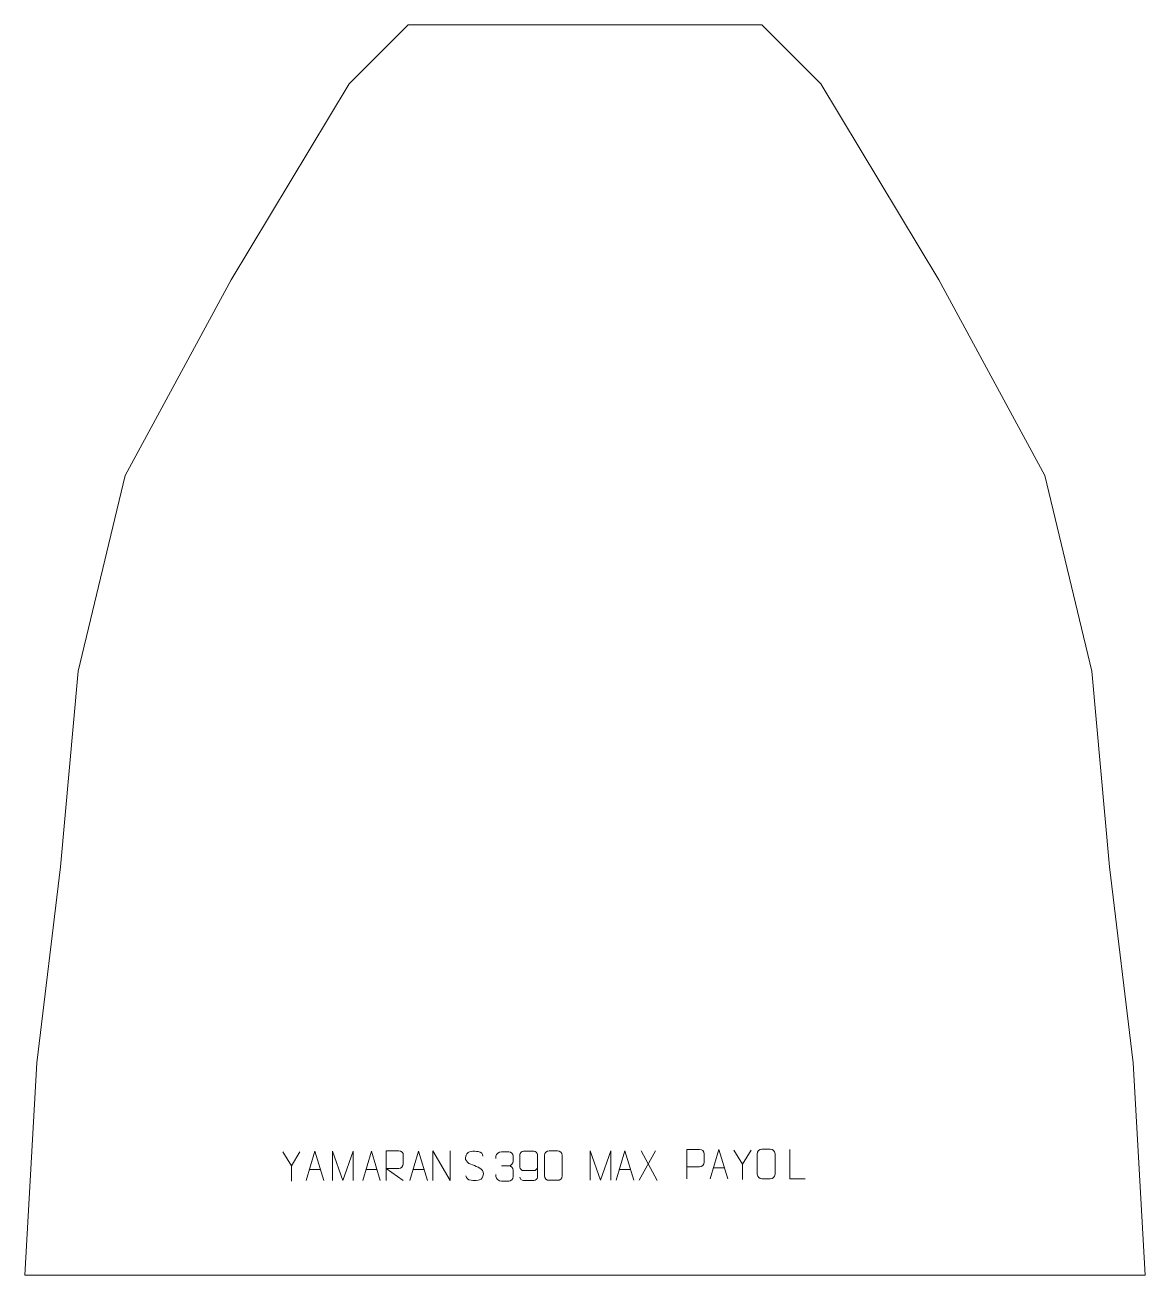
# Model space of a CAD drawing. Header units: millimetres. Extents: x -461 to 489, y 522 to 1582.
import ezdxf

# ---------------------------------------------------------------- set-up
doc = ezdxf.new("R2010")
doc.units = ezdxf.units.MM
doc.header["$MEASUREMENT"] = 0
doc.layers.add('layer 1', color=7, linetype='Continuous')

msp = doc.modelspace()

# ---------------------------------------------------------------- linework, layer by layer
at = {"layer": 'layer 1', "color": 242, "lineweight": 9}
msp.add_open_spline([(478.7654, 702.2825), (478.7654, 702.2825), (488.7664, 522.2838), (488.7664, 522.2838), (488.7664, 522.2838), (488.7664, 522.2838), (-461.2327, 522.2838), (-461.2327, 522.2838), (-461.2327, 522.2838), (-461.2327, 522.2838), (-451.2317, 702.2825), (-451.2317, 702.2825), (-451.2317, 702.2825), (-451.2317, 702.2825), (-431.232, 868.2832), (-431.232, 868.2832), (-431.232, 868.2832), (-431.232, 868.2832), (-416.233, 1034.2816), (-416.233, 1034.2816), (-416.233, 1034.2816), (-416.233, 1034.2816), (-376.2336, 1200.2831), (-376.2336, 1200.2831), (-376.2336, 1200.2831), (-376.2336, 1200.2831), (-286.2327, 1366.2815), (-286.2327, 1366.2815), (-286.2327, 1366.2815), (-286.2327, 1366.2815), (-186.2339, 1532.283), (-186.2339, 1532.283), (-186.2339, 1532.283), (-186.2339, 1532.283), (-136.2333, 1582.2813), (-136.2333, 1582.2813), (-136.2333, 1582.2813), (-136.2333, 1582.2813), (163.7663, 1582.2813), (163.7663, 1582.2813), (163.7663, 1582.2813), (163.7663, 1582.2813), (213.7676, 1532.283), (213.7676, 1532.283), (213.7676, 1532.283), (213.7676, 1532.283), (313.7664, 1366.2815), (313.7664, 1366.2815), (313.7664, 1366.2815), (313.7664, 1366.2815), (403.7664, 1200.2831), (403.7664, 1200.2831), (403.7664, 1200.2831), (403.7664, 1200.2831), (443.766, 1034.2816), (443.766, 1034.2816), (443.766, 1034.2816), (443.766, 1034.2816), (458.7649, 868.2832), (458.7649, 868.2832), (458.7649, 868.2832), (458.7649, 868.2832), (478.7654, 702.2825), (478.7654, 702.2825)], degree=3, knots=[0, 0, 0, 0, 0.058823529, 0.058823529, 0.058823529, 0.058823529, 0.117647059, 0.117647059, 0.117647059, 0.117647059, 0.176470588, 0.176470588, 0.176470588, 0.176470588, 0.235294118, 0.235294118, 0.235294118, 0.235294118, 0.294117647, 0.294117647, 0.294117647, 0.294117647, 0.352941176, 0.352941176, 0.352941176, 0.352941176, 0.411764706, 0.411764706, 0.411764706, 0.411764706, 0.470588235, 0.470588235, 0.470588235, 0.470588235, 0.529411765, 0.529411765, 0.529411765, 0.529411765, 0.588235294, 0.588235294, 0.588235294, 0.588235294, 0.647058824, 0.647058824, 0.647058824, 0.647058824, 0.705882353, 0.705882353, 0.705882353, 0.705882353, 0.764705882, 0.764705882, 0.764705882, 0.764705882, 0.823529412, 0.823529412, 0.823529412, 0.823529412, 0.882352941, 0.882352941, 0.882352941, 0.882352941, 1, 1, 1, 1], dxfattribs=at)
at = {"layer": 'layer 1', "color": 250, "lineweight": 9}
for points in [[(-235.3191, 614.861), (-235.3191, 614.861), (-242.64, 626.7597), (-242.64, 626.7597)], [(73.5897, 627.5117), (73.5897, 627.5117), (59.8491, 602.6159), (59.8491, 602.6159)], [(61.3037, 627.5117), (61.3037, 627.5117), (75.0443, 602.5582), (75.0443, 602.5582)], [(147.4394, 616.3686), (147.4394, 616.3686), (140.1185, 628.2673), (140.1185, 628.2673)], [(-57.1373, 614.8918), (-57.1373, 614.8918), (-50.9409, 614.8918), (-50.9409, 614.8918)], [(-220.067, 611.6337), (-220.067, 611.6337), (-210.5713, 611.6337), (-210.5713, 611.6337)], [(-172.067, 611.6337), (-172.067, 611.6337), (-162.5713, 611.6337), (-162.5713, 611.6337)], [(-172.067, 611.6337), (-172.067, 611.6337), (-162.5713, 611.6337), (-162.5713, 611.6337)], [(-132.067, 611.6337), (-132.067, 611.6337), (-122.5713, 611.6337), (-122.5713, 611.6337)], [(42.9716, 611.8365), (42.9716, 611.8365), (52.4673, 611.8365), (52.4673, 611.8365)], [(122.6916, 613.1413), (122.6916, 613.1413), (132.1873, 613.1413), (132.1873, 613.1413)]]:
    msp.add_open_spline(points, degree=3, dxfattribs=at)
for points, knots in [([(-227.9967, 626.7597), (-227.9967, 626.7597), (-235.3191, 614.861), (-235.3191, 614.861), (-235.3191, 614.861), (-235.3191, 614.861), (-235.3184, 601.8061), (-235.3184, 601.8061)], [0, 0, 0, 0, 0.333333333, 0.333333333, 0.333333333, 0.333333333, 1, 1, 1, 1]), ([(-222.7896, 602.3843), (-222.7896, 602.3843), (-215.4186, 627.3378), (-215.4186, 627.3378), (-215.4186, 627.3378), (-215.4186, 627.3378), (-207.8487, 602.3843), (-207.8487, 602.3843)], [0, 0, 0, 0, 0.333333333, 0.333333333, 0.333333333, 0.333333333, 1, 1, 1, 1]), ([(-200.4761, 602.3821), (-200.4761, 602.3821), (-200.4761, 627.34), (-200.4761, 627.34), (-200.4761, 627.34), (-200.4761, 627.34), (-191.551, 602.3821), (-191.551, 602.3821), (-191.551, 602.3821), (-191.551, 602.3821), (-182.7911, 627.3395), (-182.7911, 627.3395), (-182.7911, 627.3395), (-182.7911, 627.3395), (-182.7911, 602.3821), (-182.7911, 602.3821)], [0, 0, 0, 0, 0.2, 0.2, 0.2, 0.2, 0.4, 0.4, 0.4, 0.4, 0.6, 0.6, 0.6, 0.6, 1, 1, 1, 1]), ([(-174.7896, 602.3843), (-174.7896, 602.3843), (-167.4186, 627.3378), (-167.4186, 627.3378), (-167.4186, 627.3378), (-167.4186, 627.3378), (-159.8487, 602.3843), (-159.8487, 602.3843)], [0, 0, 0, 0, 0.333333333, 0.333333333, 0.333333333, 0.333333333, 1, 1, 1, 1]), ([(-174.7896, 602.3843), (-174.7896, 602.3843), (-167.4186, 627.3378), (-167.4186, 627.3378), (-167.4186, 627.3378), (-167.4186, 627.3378), (-159.8487, 602.3843), (-159.8487, 602.3843)], [0, 0, 0, 0, 0.333333333, 0.333333333, 0.333333333, 0.333333333, 1, 1, 1, 1]), ([(-154.9892, 602.5416), (-154.9892, 602.5416), (-154.9892, 627.4951), (-154.9892, 627.4951), (-154.9892, 627.4951), (-151.3944, 627.4951), (-147.7989, 627.4951), (-144.2037, 627.4951), (-144.2037, 627.4951), (-141.8784, 627.4574), (-140.3211, 625.9674), (-140.3252, 623.601), (-140.3252, 623.601), (-140.3256, 621.5655), (-140.3256, 618.5061), (-140.3252, 616.4701), (-140.3252, 616.4701), (-140.3317, 614.5946), (-142.144, 612.6528), (-144.1535, 612.6337), (-144.1535, 612.6337), (-144.1535, 612.6337), (-154.9892, 612.6337), (-154.9892, 612.6337), (-154.9892, 612.6337), (-154.9892, 612.6337), (-140.3345, 602.5416), (-140.3345, 602.5416)], [0, 0, 0, 0, 0.125, 0.125, 0.125, 0.125, 0.25, 0.25, 0.25, 0.25, 0.375, 0.375, 0.375, 0.375, 0.5, 0.5, 0.5, 0.5, 0.625, 0.625, 0.625, 0.625, 0.75, 0.75, 0.75, 0.75, 1, 1, 1, 1]), ([(-134.7896, 602.3843), (-134.7896, 602.3843), (-127.4186, 627.3378), (-127.4186, 627.3378), (-127.4186, 627.3378), (-127.4186, 627.3378), (-119.8487, 602.3843), (-119.8487, 602.3843)], [0, 0, 0, 0, 0.333333333, 0.333333333, 0.333333333, 0.333333333, 1, 1, 1, 1]), ([(-115.3164, 602.5249), (-115.3164, 602.5249), (-115.3164, 627.4784), (-115.3164, 627.4784), (-115.3164, 627.4784), (-115.3164, 627.4784), (-100.6616, 602.5249), (-100.6616, 602.5249), (-100.6616, 602.5249), (-100.6616, 602.5249), (-100.6616, 627.4784), (-100.6616, 627.4784)], [0, 0, 0, 0, 0.25, 0.25, 0.25, 0.25, 0.5, 0.5, 0.5, 0.5, 1, 1, 1, 1]), ([(-79.989, 615.0016), (-84.2373, 616.472), (-89.1454, 618.2678), (-87.1403, 623.7881), (-87.1403, 623.7881), (-85.6368, 627.928), (-80.4232, 627.5395), (-76.8196, 626.9384), (-76.8196, 626.9384), (-73.959, 626.4612), (-73.0943, 625.248), (-72.7837, 623.1639)], [0, 0, 0, 0, 0.25, 0.25, 0.25, 0.25, 0.5, 0.5, 0.5, 0.5, 1, 1, 1, 1]), ([(-61.847, 621.137), (-61.847, 621.137), (-61.847, 622.9942), (-61.847, 622.9942), (-61.847, 622.9942), (-61.8613, 624.7361), (-59.1968, 626.8542), (-57.1377, 626.8315), (-57.1377, 626.8315), (-55.0736, 626.8315), (-53.0096, 626.8315), (-50.9459, 626.8315), (-50.9459, 626.8315), (-48.7514, 626.8403), (-47.1531, 624.9935), (-47.1087, 623.0814), (-47.1087, 623.0814), (-47.1091, 621.6463), (-47.1091, 620.2112), (-47.1087, 618.7757), (-47.1087, 618.7757), (-47.1573, 617.1222), (-48.7599, 614.8922), (-50.9582, 614.9022), (-50.9582, 614.9022), (-48.7545, 614.891), (-47.1465, 613.0878), (-47.0925, 611.0283), (-47.0925, 611.0283), (-47.0929, 609.2436), (-47.0929, 607.4589), (-47.0925, 605.6738), (-47.0925, 605.6738), (-47.0824, 603.6124), (-49.1373, 601.8493), (-50.9582, 601.8574), (-50.9582, 601.8574), (-53.0235, 601.8577), (-55.0887, 601.8577), (-57.1543, 601.8574), (-57.1543, 601.8574), (-59.3229, 601.8689), (-61.8539, 604.2691), (-61.8725, 605.7309), (-61.8725, 605.7309), (-61.8725, 605.7309), (-61.8725, 607.6395), (-61.8725, 607.6395)], [0, 0, 0, 0, 0.076923077, 0.076923077, 0.076923077, 0.076923077, 0.153846154, 0.153846154, 0.153846154, 0.153846154, 0.230769231, 0.230769231, 0.230769231, 0.230769231, 0.307692308, 0.307692308, 0.307692308, 0.307692308, 0.384615385, 0.384615385, 0.384615385, 0.384615385, 0.461538462, 0.461538462, 0.461538462, 0.461538462, 0.538461538, 0.538461538, 0.538461538, 0.538461538, 0.615384615, 0.615384615, 0.615384615, 0.615384615, 0.692307692, 0.692307692, 0.692307692, 0.692307692, 0.769230769, 0.769230769, 0.769230769, 0.769230769, 0.846153846, 0.846153846, 0.846153846, 0.846153846, 1, 1, 1, 1]), ([(-41.4691, 605.3511), (-41.445, 604.0116), (-40.0888, 602.3583), (-38.5169, 602.3927), (-38.5169, 602.3927), (-35.5321, 602.393), (-32.5469, 602.393), (-29.5615, 602.3927), (-29.5615, 602.3927), (-28.3424, 602.3777), (-26.6142, 603.8153), (-26.6092, 605.3511), (-26.6092, 605.3511), (-26.6095, 611.7115), (-26.6095, 618.0723), (-26.6092, 624.4331), (-26.6092, 624.4331), (-26.6139, 625.596), (-28.3424, 627.3671), (-29.5615, 627.3915), (-29.5615, 627.3915), (-32.5469, 627.3912), (-35.5321, 627.3912), (-38.5169, 627.3915), (-38.5169, 627.3915), (-39.795, 627.3477), (-41.4647, 625.7332), (-41.4691, 624.4331), (-41.4691, 624.4331), (-41.4691, 620.8497), (-41.4691, 617.2667), (-41.4691, 613.6839), (-41.4691, 613.6839), (-41.4306, 612.2057), (-39.8479, 610.7728), (-38.5169, 610.7749), (-38.5169, 610.7749), (-35.5321, 610.7746), (-32.5469, 610.7746), (-29.5615, 610.7749), (-29.5615, 610.7749), (-28.232, 610.7699), (-26.589, 612.2771), (-26.6307, 613.7057)], [0, 0, 0, 0, 0.083333333, 0.083333333, 0.083333333, 0.083333333, 0.166666667, 0.166666667, 0.166666667, 0.166666667, 0.25, 0.25, 0.25, 0.25, 0.333333333, 0.333333333, 0.333333333, 0.333333333, 0.416666667, 0.416666667, 0.416666667, 0.416666667, 0.5, 0.5, 0.5, 0.5, 0.583333333, 0.583333333, 0.583333333, 0.583333333, 0.666666667, 0.666666667, 0.666666667, 0.666666667, 0.75, 0.75, 0.75, 0.75, 0.833333333, 0.833333333, 0.833333333, 0.833333333, 1, 1, 1, 1]), ([(-16.6382, 627.5633), (-14.2721, 627.5633), (-11.9056, 627.5633), (-9.5391, 627.5633), (-9.5391, 627.5633), (-7.5586, 627.5989), (-5.5326, 626.1046), (-5.5055, 623.6625), (-5.5055, 623.6625), (-5.5059, 617.9051), (-5.5059, 612.1473), (-5.5055, 606.3891), (-5.5055, 606.3891), (-5.6476, 604.0615), (-7.354, 602.5792), (-9.5391, 602.5684), (-9.5391, 602.5684), (-11.9115, 602.5688), (-14.2839, 602.5688), (-16.6559, 602.5684), (-16.6559, 602.5684), (-18.6144, 602.4628), (-20.6208, 604.3507), (-20.6094, 606.3717), (-20.6094, 606.3717), (-20.609, 612.1523), (-20.609, 617.9326), (-20.6094, 623.7124), (-20.6094, 623.7124), (-20.6051, 625.8544), (-18.828, 627.5769), (-16.6382, 627.5633)], [0, 0, 0, 0, 0.111111111, 0.111111111, 0.111111111, 0.111111111, 0.222222222, 0.222222222, 0.222222222, 0.222222222, 0.333333333, 0.333333333, 0.333333333, 0.333333333, 0.444444444, 0.444444444, 0.444444444, 0.444444444, 0.555555556, 0.555555556, 0.555555556, 0.555555556, 0.666666667, 0.666666667, 0.666666667, 0.666666667, 0.777777778, 0.777777778, 0.777777778, 0.777777778, 1, 1, 1, 1]), ([(18.1, 602.5851), (18.1, 602.5851), (18.1, 627.543), (18.1, 627.543), (18.1, 627.543), (18.1, 627.543), (27.0251, 602.5851), (27.0251, 602.5851), (27.0251, 602.5851), (27.0251, 602.5851), (35.785, 627.5425), (35.785, 627.5425), (35.785, 627.5425), (35.785, 627.5425), (35.785, 602.5851), (35.785, 602.5851)], [0, 0, 0, 0, 0.2, 0.2, 0.2, 0.2, 0.4, 0.4, 0.4, 0.4, 0.6, 0.6, 0.6, 0.6, 1, 1, 1, 1]), ([(40.249, 602.5871), (40.249, 602.5871), (47.62, 627.5406), (47.62, 627.5406), (47.62, 627.5406), (47.62, 627.5406), (55.1899, 602.5871), (55.1899, 602.5871)], [0, 0, 0, 0, 0.333333333, 0.333333333, 0.333333333, 0.333333333, 1, 1, 1, 1]), ([(100.1074, 603.8918), (100.1074, 603.8918), (100.1074, 628.8454), (100.1074, 628.8454), (100.1074, 628.8454), (103.7024, 628.8454), (107.2977, 628.8454), (110.8931, 628.8454), (110.8931, 628.8454), (113.2183, 628.8075), (114.7757, 627.3174), (114.7715, 624.9513), (114.7715, 624.9513), (114.7711, 622.9156), (114.7711, 619.8563), (114.7715, 617.8203), (114.7715, 617.8203), (114.765, 615.9449), (112.9528, 614.003), (110.9432, 613.9839), (110.9432, 613.9839), (110.9432, 613.9839), (100.1074, 613.9839), (100.1074, 613.9839)], [0, 0, 0, 0, 0.142857143, 0.142857143, 0.142857143, 0.142857143, 0.285714286, 0.285714286, 0.285714286, 0.285714286, 0.428571429, 0.428571429, 0.428571429, 0.428571429, 0.571428571, 0.571428571, 0.571428571, 0.571428571, 0.714285714, 0.714285714, 0.714285714, 0.714285714, 1, 1, 1, 1]), ([(119.969, 603.8919), (119.969, 603.8919), (127.34, 628.8454), (127.34, 628.8454), (127.34, 628.8454), (127.34, 628.8454), (134.9099, 603.8919), (134.9099, 603.8919)], [0, 0, 0, 0, 0.333333333, 0.333333333, 0.333333333, 0.333333333, 1, 1, 1, 1]), ([(154.7618, 628.2673), (154.7618, 628.2673), (147.4394, 616.3686), (147.4394, 616.3686), (147.4394, 616.3686), (147.4394, 616.3686), (147.4401, 603.3137), (147.4401, 603.3137)], [0, 0, 0, 0, 0.333333333, 0.333333333, 0.333333333, 0.333333333, 1, 1, 1, 1]), ([(163.8587, 628.8679), (166.2248, 628.8679), (168.5913, 628.8679), (170.9578, 628.8679), (170.9578, 628.8679), (172.9383, 628.9035), (174.9643, 627.4092), (174.9914, 624.9671), (174.9914, 624.9671), (174.991, 619.2097), (174.991, 613.4519), (174.9914, 607.6937), (174.9914, 607.6937), (174.8493, 605.3661), (173.1429, 603.8838), (170.9578, 603.873), (170.9578, 603.873), (168.5854, 603.8734), (166.213, 603.8734), (163.841, 603.873), (163.841, 603.873), (161.8825, 603.7674), (159.8761, 605.6553), (159.8875, 607.6763), (159.8875, 607.6763), (159.8879, 613.4569), (159.8879, 619.2372), (159.8875, 625.017), (159.8875, 625.017), (159.8918, 627.159), (161.6689, 628.8815), (163.8587, 628.8679)], [0, 0, 0, 0, 0.111111111, 0.111111111, 0.111111111, 0.111111111, 0.222222222, 0.222222222, 0.222222222, 0.222222222, 0.333333333, 0.333333333, 0.333333333, 0.333333333, 0.444444444, 0.444444444, 0.444444444, 0.444444444, 0.555555556, 0.555555556, 0.555555556, 0.555555556, 0.666666667, 0.666666667, 0.666666667, 0.666666667, 0.777777778, 0.777777778, 0.777777778, 0.777777778, 1, 1, 1, 1]), ([(200.3885, 603.8918), (200.3885, 603.8918), (187.4394, 603.8918), (187.4394, 603.8918), (187.4394, 603.8918), (187.4394, 603.8918), (187.4394, 628.8454), (187.4394, 628.8454)], [0, 0, 0, 0, 0.333333333, 0.333333333, 0.333333333, 0.333333333, 1, 1, 1, 1]), ([(-79.989, 615.0015), (-75.9704, 613.3548), (-70.9409, 611.4665), (-72.7749, 606.1062), (-72.7749, 606.1062), (-74.2347, 601.8398), (-79.1455, 602.0965), (-82.8716, 602.6512), (-82.8716, 602.6512), (-85.6216, 603.061), (-86.8425, 604.2745), (-87.2205, 606.3867)], [0, 0, 0, 0, 0.25, 0.25, 0.25, 0.25, 0.5, 0.5, 0.5, 0.5, 1, 1, 1, 1])]:
    msp.add_open_spline(points, degree=3, knots=knots, dxfattribs=at)

doc.saveas('drawing.dxf')
